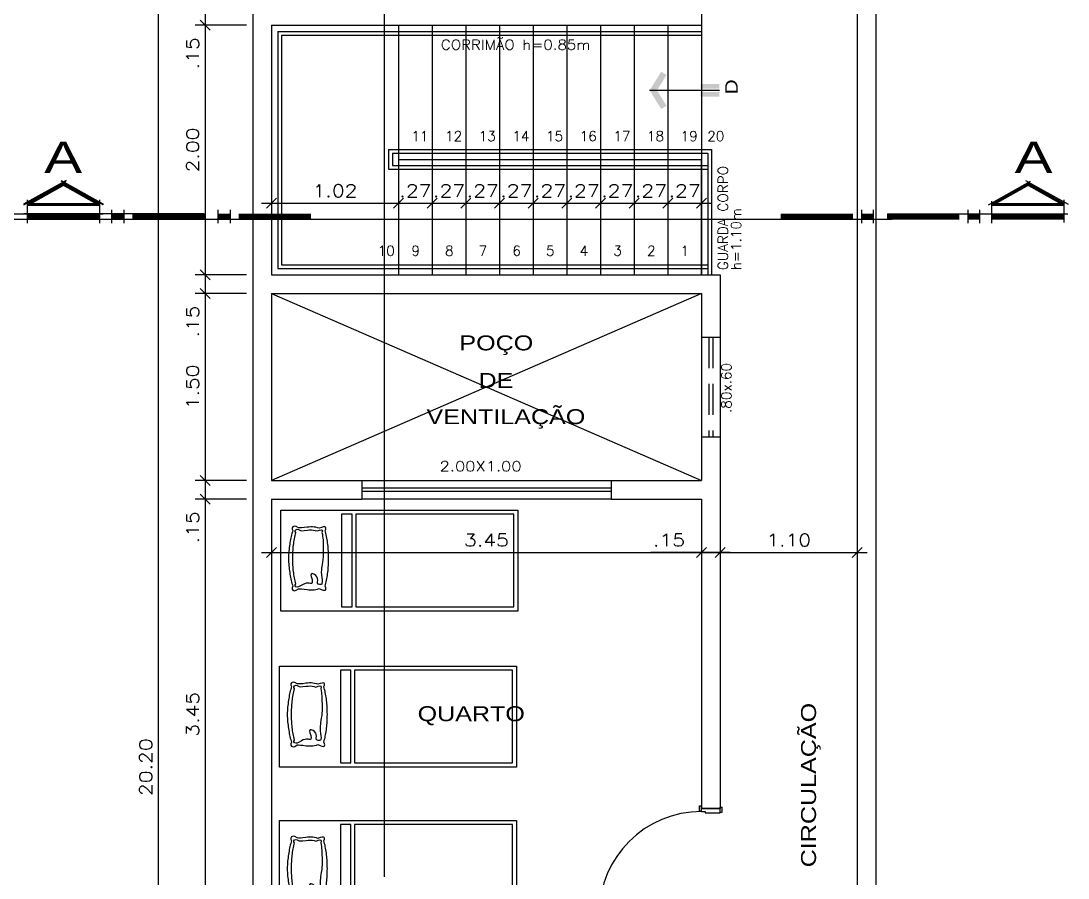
# Model space of a CAD drawing. Extents: x -6 to 123, y -41 to 65.
# Drawn here: x 2.56 to 10.96, y -3.19 to 3.68 of the extents above; entities that cross this region are included whole.
import ezdxf

# ---------------------------------------------------------------- set-up
doc = ezdxf.new("R2010")
doc.units = 0
doc.header["$MEASUREMENT"] = 0
doc.linetypes.add('ACAD_ISO10W100', pattern=[18.5, 12, -3, 0.5, -3])
doc.linetypes.add('DASHED2', pattern=[0.375, 0.25, -0.125])
doc.layers.get('0').update_dxf_attribs({"linetype": 'CONTINUOUS'})
doc.layers.get('DEFPOINTS').update_dxf_attribs({"linetype": 'CONTINUOUS'})
for name, color, linetype in [('ACESSÓRIO', 2, 'CONTINUOUS'), ('CORRIMÃO', 2, 'CONTINUOUS'), ('CORTE', 6, 'CONTINUOUS'), ('CT', 1, 'CONTINUOUS'), ('ESCADA', 8, 'CONTINUOUS'), ('ESPEC', 2, 'CONTINUOUS'), ('HAX', 20, 'CONTINUOUS'), ('JANELA', 2, 'CONTINUOUS'), ('JANELA_ALTA', 2, 'DASHED2'), ('LCORTE', 9, 'ACAD_ISO10W100'), ('LPISO', 250, 'CONTINUOUS'), ('P02', 1, 'CONTINUOUS'), ('PAREDE', 5, 'CONTINUOUS'), ('T1', 3, 'CONTINUOUS'), ('T2', 6, 'CONTINUOUS'), ('TELHA', 30, 'CONTINUOUS')]:
    doc.layers.add(name, color=color, linetype=linetype)
doc.styles.add('ARIAL', font='arial.ttf')
doc.styles.add('SIMPLEX', font='simplex.shx', dxfattribs={"width": 1.2})
doc.dimstyles.new('CT-50', dxfattribs={"dimtxt": 0.1, "dimasz": 0.08, "dimexe": 0.08, "dimexo": 0.05, "dimgap": 0.05, "dimtad": 1, "dimzin": 4, "dimdsep": 46, "dimtxsty": 'SIMPLEX', "dimblk1": 'OBLIQUE', "dimblk2": 'OBLIQUE', "dimsah": 1, "dimcen": 0.08, "dimdle": 0.08, "dimclrt": 3, "dimadec": 0, "dimazin": 0, "dimtfac": 1, "dimtmove": 0, "dimatfit": 3, "dimldrblk": 'OBLIQUE', "dimfxl": 1, "dimtolj": 1, "dimtzin": 4, "dimarcsym": 0})

# ---------------------------------------------------------------- blocks, each defined once
blk = doc.blocks.new('P80-P15D')
at = {"layer": 'P02'}
for p, q in [((0.025, 0.925), (-0.035, 0.925)), ((-0.035, 0.925), (-0.035, 0.8025)), ((0.055, 0.97), (0.025, 0.97)), ((0.025, 0.12), (0.025, 0.97)), ((0.055, 0.15), (0.055, 0.9695)), ((0.055, 0.925), (0.115, 0.925)), ((0.115, 0.925), (0.115, 0.8025)), ((-0.015, 0.905), (-0.015, 0.8025)), ((-0.015, 0.905), (0.025, 0.905)), ((0.095, 0.905), (0.055, 0.905)), ((0.095, 0.905), (0.095, 0.8025)), ((-0.015, 0.8025), (-0.035, 0.8025)), ((0.095, 0.8025), (0.115, 0.8025)), ((-0.02, 0.165), (-0.02, 0.15)), ((0.02, 0.165), (-0.02, 0.165)), ((0.055, 0.15), (-0.02, 0.15)), ((0, 0), (0, 0.15)), ((0.02, 0.165), (0.02, 0.15)), ((0.025, 0.12), (0.035, 0.12)), ((0.035, 0.12), (0.035, 0)), ((0.845, 0.12), (0.835, 0.12)), ((0.835, 0.12), (0.835, 0)), ((0.845, 0.15), (0.845, 0.12)), ((0.845, 0.15), (0.89, 0.15)), ((0.85, 0.165), (0.89, 0.165)), ((0.85, 0.165), (0.85, 0.15)), ((0.87, 0), (0.87, 0.15)), ((0.89, 0.165), (0.89, 0.15)), ((0.835, 0), (0.88, 0)), ((0.84, 0), (0.84, -0.015)), ((0.88, 0), (0.88, -0.015)), ((-0.01, 0), (-0.01, -0.015)), ((0.035, 0), (-0.01, 0)), ((0.03, -0.015), (-0.01, -0.015)), ((0.03, 0), (0.03, -0.015)), ((0.84, -0.015), (0.88, -0.015))]:
    blk.add_line(p, q, dxfattribs=at)
blk.add_arc((0.025, 0.15), 0.82, 0, 90, dxfattribs=at)
blk = doc.blocks.new('_OBLIQUE')
at = {"color": 0, "linetype": 'ByBlock'}
blk.add_line((-0.5, -0.5), (0.5, 0.5), dxfattribs=at)
blk = doc.blocks.new('*D43')
at = {"color": 0, "linetype": 'ByBlock'}
for p, q in [((4.0361, 3.8781), (4.0361, 3.6481)), ((4.3683, 3.7981), (3.9561, 3.7981)), ((4.3683, 3.6481), (3.9561, 3.6481)), ((4.0361, 3.6481), (4.0361, 3.2776))]:
    blk.add_line(p, q, dxfattribs=at)
at = {"layer": 'DEFPOINTS', "color": 0, "linetype": 'ByBlock'}
for p in [(4.4183, 3.7981), (4.0361, 3.6481), (4.4183, 3.6481)]:
    blk.add_point(p, dxfattribs=at)
at = {"color": 0, "linetype": 'ByBlock', "xscale": 0.08, "yscale": 0.08, "zscale": 0.08}
for p, rotation in [((4.0361, 3.7981), 90), ((4.0361, 3.6481), 270)]:
    blk.add_blockref('_OBLIQUE', p, dxfattribs=dict(at, rotation=rotation))
at = {"color": 3, "linetype": 'ByBlock', "insert": (3.9361, 3.4228), "char_height": 0.1, "attachment_point": 5, "rotation": 90, "style": 'SIMPLEX'}
blk.add_mtext('\\A1;.15', dxfattribs=at)
blk = doc.blocks.new('*D44')
at = {"color": 0, "linetype": 'ByBlock'}
for p, q in [((4.0361, 3.7281), (4.0361, 1.5681)), ((4.3683, 3.6481), (3.9561, 3.6481)), ((4.3683, 1.6481), (3.9561, 1.6481))]:
    blk.add_line(p, q, dxfattribs=at)
at = {"layer": 'DEFPOINTS', "color": 0, "linetype": 'ByBlock'}
for p in [(4.4183, 3.6481), (4.0361, 1.6481), (4.4183, 1.6481)]:
    blk.add_point(p, dxfattribs=at)
at = {"color": 0, "linetype": 'ByBlock', "xscale": 0.08, "yscale": 0.08, "zscale": 0.08}
for p, rotation in [((4.0361, 3.6481), 90), ((4.0361, 1.6481), 270)]:
    blk.add_blockref('_OBLIQUE', p, dxfattribs=dict(at, rotation=rotation))
at = {"color": 3, "linetype": 'ByBlock', "insert": (3.9361, 2.6481), "char_height": 0.1, "attachment_point": 5, "rotation": 90, "style": 'SIMPLEX'}
blk.add_mtext('\\A1;2.00', dxfattribs=at)
blk = doc.blocks.new('*D45')
at = {"color": 0, "linetype": 'ByBlock'}
for p, q in [((4.0361, 1.7281), (4.0361, 1.4981)), ((4.3683, 1.6481), (3.9561, 1.6481)), ((4.3683, 1.4981), (3.9561, 1.4981)), ((4.0361, 1.4981), (4.0361, 1.1276))]:
    blk.add_line(p, q, dxfattribs=at)
at = {"layer": 'DEFPOINTS', "color": 0, "linetype": 'ByBlock'}
for p in [(4.4183, 1.6481), (4.0361, 1.4981), (4.4183, 1.4981)]:
    blk.add_point(p, dxfattribs=at)
at = {"color": 0, "linetype": 'ByBlock', "xscale": 0.08, "yscale": 0.08, "zscale": 0.08}
for p, rotation in [((4.0361, 1.6481), 90), ((4.0361, 1.4981), 270)]:
    blk.add_blockref('_OBLIQUE', p, dxfattribs=dict(at, rotation=rotation))
at = {"color": 3, "linetype": 'ByBlock', "insert": (3.9361, 1.2728), "char_height": 0.1, "attachment_point": 5, "rotation": 90, "style": 'SIMPLEX'}
blk.add_mtext('\\A1;.15', dxfattribs=at)
blk = doc.blocks.new('*D46')
at = {"color": 0, "linetype": 'ByBlock'}
for p, q in [((4.0361, 1.5781), (4.0361, -0.0819)), ((4.3683, 1.4981), (3.9561, 1.4981)), ((4.3683, -0.0019), (3.9561, -0.0019))]:
    blk.add_line(p, q, dxfattribs=at)
at = {"layer": 'DEFPOINTS', "color": 0, "linetype": 'ByBlock'}
for p in [(4.4183, 1.4981), (4.0361, -0.0019), (4.4183, -0.0019)]:
    blk.add_point(p, dxfattribs=at)
at = {"color": 0, "linetype": 'ByBlock', "xscale": 0.08, "yscale": 0.08, "zscale": 0.08}
for p, rotation in [((4.0361, 1.4981), 90), ((4.0361, -0.0019), 270)]:
    blk.add_blockref('_OBLIQUE', p, dxfattribs=dict(at, rotation=rotation))
at = {"color": 3, "linetype": 'ByBlock', "insert": (3.9361, 0.7481), "char_height": 0.1, "attachment_point": 5, "rotation": 90, "style": 'SIMPLEX'}
blk.add_mtext('\\A1;1.50', dxfattribs=at)
blk = doc.blocks.new('*D47')
at = {"color": 0, "linetype": 'ByBlock'}
for p, q in [((4.0361, 0.0781), (4.0361, -0.1519)), ((4.3683, -0.0019), (3.9561, -0.0019)), ((4.3683, -0.1519), (3.9561, -0.1519)), ((4.0361, -0.1519), (4.0361, -0.5224))]:
    blk.add_line(p, q, dxfattribs=at)
at = {"layer": 'DEFPOINTS', "color": 0, "linetype": 'ByBlock'}
for p in [(4.4183, -0.0019), (4.0361, -0.1519), (4.4183, -0.1519)]:
    blk.add_point(p, dxfattribs=at)
at = {"color": 0, "linetype": 'ByBlock', "xscale": 0.08, "yscale": 0.08, "zscale": 0.08}
for p, rotation in [((4.0361, -0.0019), 90), ((4.0361, -0.1519), 270)]:
    blk.add_blockref('_OBLIQUE', p, dxfattribs=dict(at, rotation=rotation))
at = {"color": 3, "linetype": 'ByBlock', "insert": (3.9361, -0.3772), "char_height": 0.1, "attachment_point": 5, "rotation": 90, "style": 'SIMPLEX'}
blk.add_mtext('\\A1;.15', dxfattribs=at)
blk = doc.blocks.new('*D48')
at = {"color": 0, "linetype": 'ByBlock'}
for p, q in [((4.0361, -0.0719), (4.0361, -3.6819)), ((4.3683, -0.1519), (3.9561, -0.1519)), ((4.3683, -3.6019), (3.9561, -3.6019))]:
    blk.add_line(p, q, dxfattribs=at)
at = {"layer": 'DEFPOINTS', "color": 0, "linetype": 'ByBlock'}
for p in [(4.4183, -0.1519), (4.0361, -3.6019), (4.4183, -3.6019)]:
    blk.add_point(p, dxfattribs=at)
at = {"color": 0, "linetype": 'ByBlock', "xscale": 0.08, "yscale": 0.08, "zscale": 0.08}
for p, rotation in [((4.0361, -0.1519), 90), ((4.0361, -3.6019), 270)]:
    blk.add_blockref('_OBLIQUE', p, dxfattribs=dict(at, rotation=rotation))
at = {"color": 3, "linetype": 'ByBlock', "insert": (3.9361, -1.8769), "char_height": 0.1, "attachment_point": 5, "rotation": 90, "style": 'SIMPLEX'}
blk.add_mtext('\\A1;3.45', dxfattribs=at)
blk = doc.blocks.new('*D56')
at = {"color": 0, "linetype": 'ByBlock'}
for p, q in [((3.66, 7.8781), (3.66, -12.4819)), ((4.3683, 7.7981), (3.58, 7.7981)), ((4.3683, -12.4019), (3.58, -12.4019))]:
    blk.add_line(p, q, dxfattribs=at)
at = {"layer": 'DEFPOINTS', "color": 0, "linetype": 'ByBlock'}
for p in [(4.4183, 7.7981), (3.66, -12.4019), (4.4183, -12.4019)]:
    blk.add_point(p, dxfattribs=at)
at = {"color": 0, "linetype": 'ByBlock', "xscale": 0.08, "yscale": 0.08, "zscale": 0.08}
for p, rotation in [((3.66, 7.7981), 90), ((3.66, -12.4019), 270)]:
    blk.add_blockref('_OBLIQUE', p, dxfattribs=dict(at, rotation=rotation))
at = {"color": 3, "linetype": 'ByBlock', "insert": (3.56, -2.3019), "char_height": 0.1, "attachment_point": 5, "rotation": 90, "style": 'SIMPLEX'}
blk.add_mtext('\\A1;20.20', dxfattribs=at)
blk = doc.blocks.new('*D57')
at = {"color": 0, "linetype": 'ByBlock'}
for p, q in [((4.5683, -0.2019), (4.5683, -0.6602)), ((8.0183, -0.2019), (8.0183, -0.6602)), ((4.4883, -0.5802), (8.0983, -0.5802))]:
    blk.add_line(p, q, dxfattribs=at)
at = {"layer": 'DEFPOINTS', "color": 0, "linetype": 'ByBlock'}
for p in [(4.5683, -0.1519), (8.0183, -0.1519), (8.0183, -0.5802)]:
    blk.add_point(p, dxfattribs=at)
at = {"color": 0, "linetype": 'ByBlock', "xscale": 0.08, "yscale": 0.08, "zscale": 0.08, "rotation": 180}
blk.add_blockref('_OBLIQUE', (4.5683, -0.5802), dxfattribs=at)
at = {"color": 0, "linetype": 'ByBlock', "xscale": 0.08, "yscale": 0.08, "zscale": 0.08}
blk.add_blockref('_OBLIQUE', (8.0183, -0.5802), dxfattribs=at)
at = {"color": 3, "linetype": 'ByBlock', "insert": (6.2933, -0.4802), "char_height": 0.1, "attachment_point": 5, "style": 'SIMPLEX'}
blk.add_mtext('\\A1;3.45', dxfattribs=at)
blk = doc.blocks.new('*D58')
at = {"color": 0, "linetype": 'ByBlock'}
for p, q in [((8.0183, -0.2019), (8.0183, -0.6602)), ((8.1683, -0.2019), (8.1683, -0.6602)), ((8.0183, -0.5802), (7.6125, -0.5802)), ((8.2483, -0.5802), (8.0183, -0.5802))]:
    blk.add_line(p, q, dxfattribs=at)
at = {"layer": 'DEFPOINTS', "color": 0, "linetype": 'ByBlock'}
for p in [(8.0183, -0.1519), (8.1683, -0.1519), (8.1683, -0.5802)]:
    blk.add_point(p, dxfattribs=at)
at = {"color": 0, "linetype": 'ByBlock', "xscale": 0.08, "yscale": 0.08, "zscale": 0.08, "rotation": 180}
blk.add_blockref('_OBLIQUE', (8.0183, -0.5802), dxfattribs=at)
at = {"color": 0, "linetype": 'ByBlock', "xscale": 0.08, "yscale": 0.08, "zscale": 0.08}
blk.add_blockref('_OBLIQUE', (8.1683, -0.5802), dxfattribs=at)
at = {"color": 3, "linetype": 'ByBlock', "insert": (7.7577, -0.4802), "char_height": 0.1, "attachment_point": 5, "style": 'SIMPLEX'}
blk.add_mtext('\\A1;.15', dxfattribs=at)
blk = doc.blocks.new('*D59')
at = {"color": 0, "linetype": 'ByBlock'}
for p, q in [((8.1683, -0.2019), (8.1683, -0.6602)), ((9.2683, -0.2019), (9.2683, -0.6602)), ((8.0883, -0.5802), (9.3483, -0.5802))]:
    blk.add_line(p, q, dxfattribs=at)
at = {"layer": 'DEFPOINTS', "color": 0, "linetype": 'ByBlock'}
for p in [(8.1683, -0.1519), (9.2683, -0.1519), (9.2683, -0.5802)]:
    blk.add_point(p, dxfattribs=at)
at = {"color": 0, "linetype": 'ByBlock', "xscale": 0.08, "yscale": 0.08, "zscale": 0.08, "rotation": 180}
blk.add_blockref('_OBLIQUE', (8.1683, -0.5802), dxfattribs=at)
at = {"color": 0, "linetype": 'ByBlock', "xscale": 0.08, "yscale": 0.08, "zscale": 0.08}
blk.add_blockref('_OBLIQUE', (9.2683, -0.5802), dxfattribs=at)
at = {"color": 3, "linetype": 'ByBlock', "insert": (8.7183, -0.4802), "char_height": 0.1, "attachment_point": 5, "style": 'SIMPLEX'}
blk.add_mtext('\\A1;1.10', dxfattribs=at)
blk = doc.blocks.new('INDDIRF')
at = {"color": 4, "linetype": 'ByBlock'}
for points in [[(0, 0), (1.86, 3), (1.18, 0), (2.71, 2.47)], [(0, 0), (1.86, -3), (1.18, 0), (2.71, -2.47)]]:
    blk.add_solid(points, dxfattribs=at)
blk = doc.blocks.new('INDDIRI')
at = {"color": 4, "linetype": 'ByBlock'}
for points in [[(0, 1), (0, 0.25), (3, 1), (3, 0.25)], [(0, -0.25), (0, -1), (3, -0.25), (3, -1)]]:
    blk.add_solid(points, dxfattribs=at)
blk = doc.blocks.new('SETA')
at = {"layer": 'ESPEC'}
blk.add_lwpolyline([(20.63, 0.97), (-7.37, 0.97), (-35.37, 0.97)], dxfattribs=at)
at = {"layer": 'ESPEC', "xscale": 5, "yscale": 5, "zscale": 5}
blk.add_blockref('INDDIRF', (-35.37, 0.97), dxfattribs=at)
at = {"layer": 'ESPEC', "xscale": 5, "yscale": 5, "zscale": 5, "rotation": 180}
blk.add_blockref('INDDIRI', (20.63, 0.97), dxfattribs=at)
blk = doc.blocks.new('*D99')
at = {"color": 0, "linetype": 'ByBlock'}
for p, q in [((4.5683, 3.5981), (4.5683, 3.1193)), ((5.5883, 3.5981), (5.5883, 3.1193)), ((4.4883, 3.1993), (5.6683, 3.1993))]:
    blk.add_line(p, q, dxfattribs=at)
at = {"layer": 'DEFPOINTS', "color": 0, "linetype": 'ByBlock'}
for p in [(4.5683, 3.6481), (5.5883, 3.6481), (5.5883, 3.1993)]:
    blk.add_point(p, dxfattribs=at)
at = {"color": 0, "linetype": 'ByBlock', "xscale": 0.08, "yscale": 0.08, "zscale": 0.08, "rotation": 180}
blk.add_blockref('_OBLIQUE', (4.5683, 3.1993), dxfattribs=at)
at = {"color": 0, "linetype": 'ByBlock', "xscale": 0.08, "yscale": 0.08, "zscale": 0.08}
blk.add_blockref('_OBLIQUE', (5.5883, 3.1993), dxfattribs=at)
at = {"color": 3, "linetype": 'ByBlock', "insert": (5.0783, 3.2993), "char_height": 0.1, "attachment_point": 5, "style": 'SIMPLEX'}
blk.add_mtext('\\A1;1.02', dxfattribs=at)
blk = doc.blocks.new('*D100')
at = {"color": 0, "linetype": 'ByBlock'}
for p, q in [((5.5883, 3.5981), (5.5883, 3.1193)), ((5.8583, 3.5981), (5.8583, 3.1193)), ((5.5083, 3.1993), (5.9383, 3.1993))]:
    blk.add_line(p, q, dxfattribs=at)
at = {"layer": 'DEFPOINTS', "color": 0, "linetype": 'ByBlock'}
for p in [(5.5883, 3.6481), (5.8583, 3.6481), (5.8583, 3.1993)]:
    blk.add_point(p, dxfattribs=at)
at = {"color": 0, "linetype": 'ByBlock', "xscale": 0.08, "yscale": 0.08, "zscale": 0.08, "rotation": 180}
blk.add_blockref('_OBLIQUE', (5.5883, 3.1993), dxfattribs=at)
at = {"color": 0, "linetype": 'ByBlock', "xscale": 0.08, "yscale": 0.08, "zscale": 0.08}
blk.add_blockref('_OBLIQUE', (5.8583, 3.1993), dxfattribs=at)
at = {"color": 3, "linetype": 'ByBlock', "insert": (5.7233, 3.2993), "char_height": 0.1, "attachment_point": 5, "style": 'SIMPLEX'}
blk.add_mtext('\\A1;.27', dxfattribs=at)
blk = doc.blocks.new('*D101')
at = {"color": 0, "linetype": 'ByBlock'}
for p, q in [((5.5883, 3.5981), (5.5883, 3.1193)), ((5.8583, 3.5981), (5.8583, 3.1193)), ((5.5083, 3.1993), (5.9383, 3.1993))]:
    blk.add_line(p, q, dxfattribs=at)
at = {"layer": 'DEFPOINTS', "color": 0, "linetype": 'ByBlock'}
for p in [(5.5883, 3.6481), (5.8583, 3.6481), (5.8583, 3.1993)]:
    blk.add_point(p, dxfattribs=at)
at = {"color": 0, "linetype": 'ByBlock', "xscale": 0.08, "yscale": 0.08, "zscale": 0.08, "rotation": 180}
blk.add_blockref('_OBLIQUE', (5.5883, 3.1993), dxfattribs=at)
at = {"color": 0, "linetype": 'ByBlock', "xscale": 0.08, "yscale": 0.08, "zscale": 0.08}
blk.add_blockref('_OBLIQUE', (5.8583, 3.1993), dxfattribs=at)
at = {"color": 3, "linetype": 'ByBlock', "insert": (5.7233, 3.2993), "char_height": 0.1, "attachment_point": 5, "style": 'SIMPLEX'}
blk.add_mtext('\\A1;.27', dxfattribs=at)
blk = doc.blocks.new('*D102')
at = {"color": 0, "linetype": 'ByBlock'}
for p, q in [((5.5883, 3.5981), (5.5883, 3.1193)), ((5.8583, 3.5981), (5.8583, 3.1193)), ((5.5083, 3.1993), (5.9383, 3.1993))]:
    blk.add_line(p, q, dxfattribs=at)
at = {"layer": 'DEFPOINTS', "color": 0, "linetype": 'ByBlock'}
for p in [(5.5883, 3.6481), (5.8583, 3.6481), (5.8583, 3.1993)]:
    blk.add_point(p, dxfattribs=at)
at = {"color": 0, "linetype": 'ByBlock', "xscale": 0.08, "yscale": 0.08, "zscale": 0.08, "rotation": 180}
blk.add_blockref('_OBLIQUE', (5.5883, 3.1993), dxfattribs=at)
at = {"color": 0, "linetype": 'ByBlock', "xscale": 0.08, "yscale": 0.08, "zscale": 0.08}
blk.add_blockref('_OBLIQUE', (5.8583, 3.1993), dxfattribs=at)
at = {"color": 3, "linetype": 'ByBlock', "insert": (5.7233, 3.2993), "char_height": 0.1, "attachment_point": 5, "style": 'SIMPLEX'}
blk.add_mtext('\\A1;.27', dxfattribs=at)
blk = doc.blocks.new('*D103')
at = {"color": 0, "linetype": 'ByBlock'}
for p, q in [((5.5883, 3.5981), (5.5883, 3.1193)), ((5.8583, 3.5981), (5.8583, 3.1193)), ((5.5083, 3.1993), (5.9383, 3.1993))]:
    blk.add_line(p, q, dxfattribs=at)
at = {"layer": 'DEFPOINTS', "color": 0, "linetype": 'ByBlock'}
for p in [(5.5883, 3.6481), (5.8583, 3.6481), (5.8583, 3.1993)]:
    blk.add_point(p, dxfattribs=at)
at = {"color": 0, "linetype": 'ByBlock', "xscale": 0.08, "yscale": 0.08, "zscale": 0.08, "rotation": 180}
blk.add_blockref('_OBLIQUE', (5.5883, 3.1993), dxfattribs=at)
at = {"color": 0, "linetype": 'ByBlock', "xscale": 0.08, "yscale": 0.08, "zscale": 0.08}
blk.add_blockref('_OBLIQUE', (5.8583, 3.1993), dxfattribs=at)
at = {"color": 3, "linetype": 'ByBlock', "insert": (5.7233, 3.2993), "char_height": 0.1, "attachment_point": 5, "style": 'SIMPLEX'}
blk.add_mtext('\\A1;.27', dxfattribs=at)
blk = doc.blocks.new('*D104')
at = {"color": 0, "linetype": 'ByBlock'}
for p, q in [((5.5883, 3.5981), (5.5883, 3.1193)), ((5.8583, 3.5981), (5.8583, 3.1193)), ((5.5083, 3.1993), (5.9383, 3.1993))]:
    blk.add_line(p, q, dxfattribs=at)
at = {"layer": 'DEFPOINTS', "color": 0, "linetype": 'ByBlock'}
for p in [(5.5883, 3.6481), (5.8583, 3.6481), (5.8583, 3.1993)]:
    blk.add_point(p, dxfattribs=at)
at = {"color": 0, "linetype": 'ByBlock', "xscale": 0.08, "yscale": 0.08, "zscale": 0.08, "rotation": 180}
blk.add_blockref('_OBLIQUE', (5.5883, 3.1993), dxfattribs=at)
at = {"color": 0, "linetype": 'ByBlock', "xscale": 0.08, "yscale": 0.08, "zscale": 0.08}
blk.add_blockref('_OBLIQUE', (5.8583, 3.1993), dxfattribs=at)
at = {"color": 3, "linetype": 'ByBlock', "insert": (5.7233, 3.2993), "char_height": 0.1, "attachment_point": 5, "style": 'SIMPLEX'}
blk.add_mtext('\\A1;.27', dxfattribs=at)
blk = doc.blocks.new('*D105')
at = {"color": 0, "linetype": 'ByBlock'}
for p, q in [((5.5883, 3.5981), (5.5883, 3.1193)), ((5.8583, 3.5981), (5.8583, 3.1193)), ((5.5083, 3.1993), (5.9383, 3.1993))]:
    blk.add_line(p, q, dxfattribs=at)
at = {"layer": 'DEFPOINTS', "color": 0, "linetype": 'ByBlock'}
for p in [(5.5883, 3.6481), (5.8583, 3.6481), (5.8583, 3.1993)]:
    blk.add_point(p, dxfattribs=at)
at = {"color": 0, "linetype": 'ByBlock', "xscale": 0.08, "yscale": 0.08, "zscale": 0.08, "rotation": 180}
blk.add_blockref('_OBLIQUE', (5.5883, 3.1993), dxfattribs=at)
at = {"color": 0, "linetype": 'ByBlock', "xscale": 0.08, "yscale": 0.08, "zscale": 0.08}
blk.add_blockref('_OBLIQUE', (5.8583, 3.1993), dxfattribs=at)
at = {"color": 3, "linetype": 'ByBlock', "insert": (5.7233, 3.2993), "char_height": 0.1, "attachment_point": 5, "style": 'SIMPLEX'}
blk.add_mtext('\\A1;.27', dxfattribs=at)
blk = doc.blocks.new('*D106')
at = {"color": 0, "linetype": 'ByBlock'}
for p, q in [((5.5883, 3.5981), (5.5883, 3.1193)), ((5.8583, 3.5981), (5.8583, 3.1193)), ((5.5083, 3.1993), (5.9383, 3.1993))]:
    blk.add_line(p, q, dxfattribs=at)
at = {"layer": 'DEFPOINTS', "color": 0, "linetype": 'ByBlock'}
for p in [(5.5883, 3.6481), (5.8583, 3.6481), (5.8583, 3.1993)]:
    blk.add_point(p, dxfattribs=at)
at = {"color": 0, "linetype": 'ByBlock', "xscale": 0.08, "yscale": 0.08, "zscale": 0.08, "rotation": 180}
blk.add_blockref('_OBLIQUE', (5.5883, 3.1993), dxfattribs=at)
at = {"color": 0, "linetype": 'ByBlock', "xscale": 0.08, "yscale": 0.08, "zscale": 0.08}
blk.add_blockref('_OBLIQUE', (5.8583, 3.1993), dxfattribs=at)
at = {"color": 3, "linetype": 'ByBlock', "insert": (5.7233, 3.2993), "char_height": 0.1, "attachment_point": 5, "style": 'SIMPLEX'}
blk.add_mtext('\\A1;.27', dxfattribs=at)
blk = doc.blocks.new('*D107')
at = {"color": 0, "linetype": 'ByBlock'}
for p, q in [((5.5883, 3.5981), (5.5883, 3.1193)), ((5.8583, 3.5981), (5.8583, 3.1193)), ((5.5083, 3.1993), (5.9383, 3.1993))]:
    blk.add_line(p, q, dxfattribs=at)
at = {"layer": 'DEFPOINTS', "color": 0, "linetype": 'ByBlock'}
for p in [(5.5883, 3.6481), (5.8583, 3.6481), (5.8583, 3.1993)]:
    blk.add_point(p, dxfattribs=at)
at = {"color": 0, "linetype": 'ByBlock', "xscale": 0.08, "yscale": 0.08, "zscale": 0.08, "rotation": 180}
blk.add_blockref('_OBLIQUE', (5.5883, 3.1993), dxfattribs=at)
at = {"color": 0, "linetype": 'ByBlock', "xscale": 0.08, "yscale": 0.08, "zscale": 0.08}
blk.add_blockref('_OBLIQUE', (5.8583, 3.1993), dxfattribs=at)
at = {"color": 3, "linetype": 'ByBlock', "insert": (5.7233, 3.2993), "char_height": 0.1, "attachment_point": 5, "style": 'SIMPLEX'}
blk.add_mtext('\\A1;.27', dxfattribs=at)
blk = doc.blocks.new('*D108')
at = {"color": 0, "linetype": 'ByBlock'}
for p, q in [((5.5883, 3.5981), (5.5883, 3.1193)), ((5.8583, 3.5981), (5.8583, 3.1193)), ((5.5083, 3.1993), (5.9383, 3.1993))]:
    blk.add_line(p, q, dxfattribs=at)
at = {"layer": 'DEFPOINTS', "color": 0, "linetype": 'ByBlock'}
for p in [(5.5883, 3.6481), (5.8583, 3.6481), (5.8583, 3.1993)]:
    blk.add_point(p, dxfattribs=at)
at = {"color": 0, "linetype": 'ByBlock', "xscale": 0.08, "yscale": 0.08, "zscale": 0.08, "rotation": 180}
blk.add_blockref('_OBLIQUE', (5.5883, 3.1993), dxfattribs=at)
at = {"color": 0, "linetype": 'ByBlock', "xscale": 0.08, "yscale": 0.08, "zscale": 0.08}
blk.add_blockref('_OBLIQUE', (5.8583, 3.1993), dxfattribs=at)
at = {"color": 3, "linetype": 'ByBlock', "insert": (5.7233, 3.2993), "char_height": 0.1, "attachment_point": 5, "style": 'SIMPLEX'}
blk.add_mtext('\\A1;.27', dxfattribs=at)
blk = doc.blocks.new('A$C2AB2061F')
at = {"layer": 'ACESSÓRIO'}
for p, q in [((0, 1.9), (0, 0)), ((0.8089, 1.9), (0, 1.9)), ((0.8089, 0), (0.8089, 1.9)), ((0.1281, 1.7925), (0.1334, 1.8038)), ((0.1309, 1.7775), (0.1281, 1.7925)), ((0.1415, 1.7588), (0.1309, 1.7775)), ((0.1334, 1.8038), (0.1427, 1.8098)), ((0.1427, 1.8098), (0.1528, 1.8101)), ((0.1528, 1.8101), (0.1633, 1.8044)), ((0.1571, 1.78), (0.1533, 1.7705)), ((0.1533, 1.7705), (0.1555, 1.758)), ((0.1642, 1.7852), (0.1571, 1.78)), ((0.1633, 1.8044), (0.1747, 1.8077)), ((0.1717, 1.7855), (0.1642, 1.7852)), ((0.1796, 1.7807), (0.1717, 1.7855)), ((0.1747, 1.8077), (0.1863, 1.8109)), ((0.192, 1.7836), (0.1796, 1.7807)), ((0.1863, 1.8109), (0.1981, 1.814)), ((0.2045, 1.7864), (0.192, 1.7836)), ((0.1981, 1.814), (0.2101, 1.8168)), ((0.2171, 1.7889), (0.2045, 1.7864)), ((0.2101, 1.8168), (0.2224, 1.8195)), ((0.2297, 1.7912), (0.2171, 1.7889)), ((0.2224, 1.8195), (0.2348, 1.8221)), ((0.2424, 1.7934), (0.2297, 1.7912)), ((0.2348, 1.8221), (0.2475, 1.8245)), ((0.2552, 1.7953), (0.2424, 1.7934)), ((0.2475, 1.8245), (0.2604, 1.8267)), ((0.2681, 1.7971), (0.2552, 1.7953)), ((0.2604, 1.8267), (0.2736, 1.8288)), ((0.281, 1.7986), (0.2681, 1.7971)), ((0.2736, 1.8288), (0.287, 1.8307)), ((0.2939, 1.8), (0.281, 1.7986)), ((0.287, 1.8307), (0.3006, 1.8324)), ((0.307, 1.8012), (0.2939, 1.8)), ((0.3006, 1.8324), (0.3144, 1.834)), ((0.3201, 1.8022), (0.307, 1.8012)), ((0.3144, 1.834), (0.3285, 1.8354)), ((0.3333, 1.803), (0.3201, 1.8022)), ((0.3285, 1.8354), (0.3428, 1.8367)), ((0.3466, 1.8036), (0.3333, 1.803)), ((0.3428, 1.8367), (0.3573, 1.8377)), ((0.36, 1.8041), (0.3466, 1.8036)), ((0.3573, 1.8377), (0.372, 1.8387)), ((0.3735, 1.8043), (0.36, 1.8041)), ((0.372, 1.8387), (0.387, 1.8394)), ((0.387, 1.8044), (0.3735, 1.8043)), ((0.387, 1.8394), (0.4021, 1.8387)), ((0.4005, 1.8043), (0.387, 1.8044)), ((0.4138, 1.8041), (0.4005, 1.8043)), ((0.4021, 1.8387), (0.417, 1.8377)), ((0.427, 1.8036), (0.4138, 1.8041)), ((0.417, 1.8377), (0.4316, 1.8367)), ((0.4402, 1.803), (0.427, 1.8036)), ((0.4316, 1.8367), (0.4459, 1.8354)), ((0.4533, 1.8022), (0.4402, 1.803)), ((0.4459, 1.8354), (0.46, 1.834)), ((0.4663, 1.8012), (0.4533, 1.8022)), ((0.46, 1.834), (0.4739, 1.8324)), ((0.4792, 1.8), (0.4663, 1.8012)), ((0.4739, 1.8324), (0.4875, 1.8307)), ((0.4921, 1.7986), (0.4792, 1.8)), ((0.4875, 1.8307), (0.5009, 1.8288)), ((0.5048, 1.7971), (0.4921, 1.7986)), ((0.5009, 1.8288), (0.514, 1.8267)), ((0.5175, 1.7953), (0.5048, 1.7971)), ((0.514, 1.8267), (0.5269, 1.8245)), ((0.5301, 1.7934), (0.5175, 1.7953)), ((0.5269, 1.8245), (0.5395, 1.8221)), ((0.5426, 1.7912), (0.5301, 1.7934)), ((0.5395, 1.8221), (0.5519, 1.8195)), ((0.5551, 1.7889), (0.5426, 1.7912)), ((0.5519, 1.8195), (0.564, 1.8168)), ((0.5674, 1.7864), (0.5551, 1.7889)), ((0.564, 1.8168), (0.5759, 1.814)), ((0.5797, 1.7836), (0.5674, 1.7864)), ((0.5759, 1.814), (0.5875, 1.8109)), ((0.592, 1.7807), (0.5797, 1.7836)), ((0.5875, 1.8109), (0.5989, 1.8077)), ((0.6, 1.7855), (0.592, 1.7807)), ((0.5989, 1.8077), (0.6101, 1.8044)), ((0.6076, 1.7852), (0.6, 1.7855)), ((0.6144, 1.78), (0.6076, 1.7852)), ((0.6101, 1.8044), (0.6225, 1.8101)), ((0.6184, 1.7705), (0.6144, 1.78)), ((0.6163, 1.758), (0.6184, 1.7705)), ((0.6225, 1.8101), (0.6333, 1.8098)), ((0.643, 1.7775), (0.6319, 1.7588)), ((0.6333, 1.8098), (0.6419, 1.8038)), ((0.6419, 1.8038), (0.6463, 1.7925)), ((0.6463, 1.7925), (0.643, 1.7775)), ((0.1352, 1.6752), (0.1371, 1.6901)), ((0.1371, 1.6901), (0.1402, 1.714)), ((0.1402, 1.714), (0.1421, 1.7333)), ((0.1426, 1.7482), (0.1415, 1.7588)), ((0.1421, 1.7333), (0.1426, 1.7482)), ((0.1555, 1.758), (0.1633, 1.7426)), ((0.1608, 1.6876), (0.159, 1.6709)), ((0.164, 1.7124), (0.1608, 1.6876)), ((0.1633, 1.7426), (0.1648, 1.7307)), ((0.1648, 1.7307), (0.164, 1.7124)), ((0.5843, 1.6832), (0.5866, 1.6958)), ((0.5844, 1.6721), (0.5843, 1.6832)), ((0.5866, 1.6958), (0.5913, 1.7099)), ((0.5913, 1.7099), (0.5985, 1.7255)), ((0.5985, 1.7255), (0.6082, 1.7426)), ((0.6082, 1.7426), (0.6163, 1.758)), ((0.6319, 1.7588), (0.6316, 1.7482)), ((0.6316, 1.7482), (0.6324, 1.7333)), ((0.6324, 1.7333), (0.6344, 1.714)), ((0.6344, 1.714), (0.6376, 1.6901)), ((0.6376, 1.6901), (0.6392, 1.6752)), ((0.1343, 1.6607), (0.1352, 1.6752)), ((0.1344, 1.6464), (0.1343, 1.6607)), ((0.1355, 1.6324), (0.1344, 1.6464)), ((0.1377, 1.6187), (0.1355, 1.6324)), ((0.1409, 1.6052), (0.1377, 1.6187)), ((0.1452, 1.592), (0.1409, 1.6052)), ((0.159, 1.6709), (0.1586, 1.6547)), ((0.1586, 1.6547), (0.1599, 1.639)), ((0.1671, 1.6088), (0.1595, 1.5896)), ((0.1599, 1.639), (0.1627, 1.6237)), ((0.1627, 1.6237), (0.1671, 1.6088)), ((0.5091, 1.6463), (0.5097, 1.6555)), ((0.5157, 1.6313), (0.5091, 1.6463)), ((0.5097, 1.6555), (0.5178, 1.6589)), ((0.525, 1.619), (0.5157, 1.6313)), ((0.5178, 1.6589), (0.5332, 1.6563)), ((0.5358, 1.6103), (0.525, 1.619)), ((0.5332, 1.6563), (0.5564, 1.65)), ((0.5479, 1.6055), (0.5358, 1.6103)), ((0.5617, 1.6044), (0.5479, 1.6055)), ((0.5564, 1.65), (0.5734, 1.6476)), ((0.577, 1.607), (0.5617, 1.6044)), ((0.5734, 1.6476), (0.5841, 1.6489)), ((0.5865, 1.6058), (0.577, 1.607)), ((0.5841, 1.6489), (0.5887, 1.6539)), ((0.587, 1.6626), (0.5844, 1.6721)), ((0.5928, 1.5998), (0.5865, 1.6058)), ((0.5887, 1.6539), (0.587, 1.6626)), ((0.5957, 1.5895), (0.5928, 1.5998)), ((0.6325, 1.6052), (0.6282, 1.592)), ((0.6358, 1.6187), (0.6325, 1.6052)), ((0.6382, 1.6324), (0.6358, 1.6187)), ((0.6395, 1.6464), (0.6382, 1.6324)), ((0.6392, 1.6752), (0.6399, 1.6607)), ((0.6399, 1.6607), (0.6395, 1.6464)), ((0.1342, 1.5484), (0.1348, 1.5591)), ((0.1367, 1.5417), (0.1342, 1.5484)), ((0.1348, 1.5591), (0.1385, 1.5736)), ((0.1424, 1.5388), (0.1367, 1.5417)), ((0.1385, 1.5736), (0.1452, 1.592)), ((0.1513, 1.5397), (0.1424, 1.5388)), ((0.1452, 1.592), (0.1452, 1.592)), ((0.1633, 1.5445), (0.1513, 1.5397)), ((0.1595, 1.5896), (0.1568, 1.5762)), ((0.1568, 1.5762), (0.1593, 1.5685)), ((0.1593, 1.5685), (0.1668, 1.5665)), ((0.1751, 1.5414), (0.1633, 1.5445)), ((0.1668, 1.5665), (0.1796, 1.5701)), ((0.1871, 1.5385), (0.1751, 1.5414)), ((0.1796, 1.5701), (0.1948, 1.5672)), ((0.1992, 1.5357), (0.1871, 1.5385)), ((0.1948, 1.5672), (0.2098, 1.5649)), ((0.2115, 1.5332), (0.1992, 1.5357)), ((0.2098, 1.5649), (0.2246, 1.563)), ((0.2239, 1.5308), (0.2115, 1.5332)), ((0.2365, 1.5286), (0.2239, 1.5308)), ((0.2246, 1.563), (0.2392, 1.5616)), ((0.2493, 1.5266), (0.2365, 1.5286)), ((0.2392, 1.5616), (0.2535, 1.5606)), ((0.2623, 1.5248), (0.2493, 1.5266)), ((0.2535, 1.5606), (0.2677, 1.5601)), ((0.2755, 1.5232), (0.2623, 1.5248)), ((0.2677, 1.5601), (0.2819, 1.5599)), ((0.2888, 1.5217), (0.2755, 1.5232)), ((0.2819, 1.5599), (0.2964, 1.5597)), ((0.3023, 1.5205), (0.2888, 1.5217)), ((0.2964, 1.5597), (0.3113, 1.5596)), ((0.316, 1.5194), (0.3023, 1.5205)), ((0.3113, 1.5596), (0.3264, 1.5595)), ((0.3298, 1.5186), (0.316, 1.5194)), ((0.3264, 1.5595), (0.3419, 1.5595)), ((0.3438, 1.5179), (0.3298, 1.5186)), ((0.3419, 1.5595), (0.3577, 1.5595)), ((0.3581, 1.5174), (0.3438, 1.5179)), ((0.3577, 1.5595), (0.3756, 1.5601)), ((0.3725, 1.5171), (0.3581, 1.5174)), ((0.387, 1.517), (0.3725, 1.5171)), ((0.3756, 1.5601), (0.3956, 1.5622)), ((0.4015, 1.5171), (0.387, 1.517)), ((0.3956, 1.5622), (0.4176, 1.5657)), ((0.4158, 1.5174), (0.4015, 1.5171)), ((0.4299, 1.5179), (0.4158, 1.5174)), ((0.4176, 1.5657), (0.4346, 1.5687)), ((0.4439, 1.5186), (0.4299, 1.5179)), ((0.4346, 1.5687), (0.4508, 1.571)), ((0.4577, 1.5194), (0.4439, 1.5186)), ((0.4508, 1.571), (0.466, 1.5727)), ((0.4713, 1.5205), (0.4577, 1.5194)), ((0.466, 1.5727), (0.4801, 1.5739)), ((0.4848, 1.5217), (0.4713, 1.5205)), ((0.4801, 1.5739), (0.4987, 1.5753)), ((0.4981, 1.5232), (0.4848, 1.5217)), ((0.5112, 1.5248), (0.4981, 1.5232)), ((0.4987, 1.5753), (0.5182, 1.5745)), ((0.5241, 1.5266), (0.5112, 1.5248)), ((0.5182, 1.5745), (0.5389, 1.5714)), ((0.5369, 1.5286), (0.5241, 1.5266)), ((0.5495, 1.5308), (0.5369, 1.5286)), ((0.5389, 1.5714), (0.558, 1.5683)), ((0.562, 1.5332), (0.5495, 1.5308)), ((0.558, 1.5683), (0.5744, 1.5678)), ((0.5743, 1.5357), (0.562, 1.5332)), ((0.5864, 1.5385), (0.5743, 1.5357)), ((0.5744, 1.5678), (0.5882, 1.5701)), ((0.5983, 1.5414), (0.5864, 1.5385)), ((0.5882, 1.5701), (0.5931, 1.5722)), ((0.5931, 1.5722), (0.5954, 1.5786)), ((0.5954, 1.5786), (0.5957, 1.5895)), ((0.6101, 1.5445), (0.5983, 1.5414)), ((0.6224, 1.5397), (0.6101, 1.5445)), ((0.6319, 1.5379), (0.6224, 1.5397)), ((0.6282, 1.592), (0.6359, 1.5753)), ((0.6384, 1.5393), (0.6319, 1.5379)), ((0.6359, 1.5753), (0.6408, 1.5616)), ((0.6421, 1.5436), (0.6384, 1.5393)), ((0.6408, 1.5616), (0.6429, 1.5511)), ((0.6429, 1.5511), (0.6421, 1.5436)), ((0.0331, 1.3283), (0.0331, 1.4127)), ((0.0331, 1.4127), (0.7758, 1.4127)), ((0.7758, 1.4127), (0.7758, 1.3283)), ((0.7758, 1.3283), (0.0331, 1.3283)), ((0.0331, 0.0306), (0.0331, 1.2996)), ((0.0331, 1.2996), (0.7758, 1.2996)), ((0.7758, 1.2996), (0.7758, 0.0306)), ((0, 0), (0.8089, 0)), ((0.7758, 0.0306), (0.0331, 0.0306))]:
    blk.add_line(p, q, dxfattribs=at)

msp = doc.modelspace()

# ---------------------------------------------------------------- linework, layer by layer
at = {"layer": 'CORRIMÃO'}
for p, q in [((4.6183, 3.5981), (8.0183, 3.5981)), ((4.6183, 3.5981), (4.6183, 1.6981)), ((4.6483, 3.5681), (8.0183, 3.5681)), ((4.6483, 3.5681), (4.6483, 1.7281)), ((5.5083, 2.6531), (8.0983, 2.6531)), ((5.5083, 2.6531), (5.5083, 2.4931)), ((5.5383, 2.6231), (5.5383, 2.5231)), ((5.5383, 2.6231), (8.0683, 2.6231)), ((8.0683, 2.6231), (8.0683, 1.6481)), ((8.0983, 2.6531), (8.0983, 1.6481)), ((5.5383, 2.5231), (8.0683, 2.5231)), ((5.5083, 2.4931), (8.0683, 2.4931)), ((4.6183, 1.6981), (8.0683, 1.6981)), ((4.6483, 1.7281), (8.0683, 1.7281)), ((8.0978, 1.7281), (8.0978, 1.6981))]:
    msp.add_line(p, q, dxfattribs=at)
at = {"layer": 'CORTE', "color": 2}
for p, q in [((2.92, 2.4046), (2.5796, 2.2135)), ((2.5811, 2.2078), (2.92, 2.3981)), ((2.8799, 2.4046), (3.2203, 2.2135)), ((3.2188, 2.2078), (2.8799, 2.3981)), ((10.3203, 2.2078), (10.6592, 2.3981)), ((10.6191, 2.4046), (10.9595, 2.2135)), ((2.6097, 2.0609), (2.6097, 2.238)), ((3.1903, 2.0609), (3.1903, 2.238)), ((10.3488, 2.0609), (10.3488, 2.238)), ((1.7709, 2.1374), (3.2188, 2.1374)), ((4.029, 2.1374), (2.5811, 2.1374)), ((3.287, 2.0609), (3.287, 2.1693)), ((3.3838, 2.1693), (3.3838, 2.0609)), ((4.1395, 2.0609), (4.1395, 2.1693)), ((4.2362, 2.1693), (4.2362, 2.0609)), ((9.3029, 2.1693), (9.3029, 2.0609)), ((9.3996, 2.0609), (9.3996, 2.1693)), ((9.5101, 2.1374), (10.958, 2.1374)), ((10.1553, 2.1693), (10.1553, 2.0609)), ((10.2521, 2.0609), (10.2521, 2.1693))]:
    msp.add_line(p, q, dxfattribs=at)
for points, const_width in [([(2.6097, 2.21), (2.9, 2.373), (3.1903, 2.21)], 0.0242), ([(3.1903, 2.21), (2.9, 2.373), (2.6097, 2.21)], 0.0242), ([(10.3488, 2.21), (10.6391, 2.373), (10.9294, 2.21)], 0.0242), ([(3.1903, 2.21), (2.6097, 2.21)], 0.0242), ([(2.6097, 2.21), (3.1903, 2.21)], 0.0242), ([(10.9294, 2.21), (10.3488, 2.21)], 0.0242), ([(2.6097, 2.1132), (3.1903, 2.1132)], 0.0484), ([(3.1903, 2.1132), (2.6097, 2.1132)], 0.0484), ([(3.3838, 2.1132), (3.287, 2.1132)], 0.0484), ([(3.4525, 2.1132), (4.0332, 2.1132)], 0.0484), ([(4.2362, 2.1132), (4.1395, 2.1132)], 0.0484), ([(4.305, 2.1132), (4.8856, 2.1132)], 0.0484), ([(9.2341, 2.1132), (8.6535, 2.1132)], 0.0484), ([(9.3029, 2.1132), (9.3996, 2.1132)], 0.0484), ([(10.0866, 2.1132), (9.5059, 2.1132)], 0.0484), ([(10.1553, 2.1132), (10.2521, 2.1132)], 0.0484), ([(10.3488, 2.1132), (10.9294, 2.1132)], 0.0484)]:
    msp.add_lwpolyline(points, dxfattribs=dict(at, const_width=const_width))
at = {"layer": 'ESCADA'}
for p, q in [((5.5883, 3.6481), (5.5883, 1.6481)), ((5.8583, 3.6481), (5.8583, 1.6481)), ((6.1283, 3.6481), (6.1283, 1.6481)), ((6.3983, 3.6481), (6.3983, 1.6481)), ((6.6683, 3.6481), (6.6683, 1.6481)), ((6.9383, 3.6481), (6.9383, 1.6481)), ((7.2083, 3.6481), (7.2083, 1.6481)), ((7.4783, 3.6481), (7.4783, 1.6481)), ((7.7483, 3.6481), (7.7483, 1.6481)), ((8.0183, 3.6481), (8.0183, 1.6481)), ((5.5883, 2.5731), (8.0183, 2.5731)), ((8.0183, 1.6481), (8.0183, 2.5731))]:
    msp.add_line(p, q, dxfattribs=at)
at = {"layer": 'JANELA'}
for p, q in [((8.0183, 1.1481), (8.0183, 0.3481)), ((8.1683, 1.1481), (8.1683, 0.3481)), ((5.2933, -0.0019), (7.2933, -0.0019)), ((5.2933, -0.0619), (7.2933, -0.0619)), ((7.2933, -0.0919), (5.2933, -0.0919)), ((7.2933, -0.1519), (5.2933, -0.1519))]:
    msp.add_line(p, q, dxfattribs=at)
at = {"layer": 'JANELA_ALTA'}
for p, q in [((8.0783, 1.1481), (8.0783, 0.3481)), ((8.1083, 1.1481), (8.1083, 0.3481))]:
    msp.add_line(p, q, dxfattribs=at)
at = {"layer": 'LCORTE'}
for p, q in [((5.4716, 8.8177), (5.4716, -14.0843)), ((9.5475, 2.092), (-4.691, 2.092))]:
    msp.add_line(p, q, dxfattribs=at)
at = {"layer": 'LPISO'}
for p, q in [((8.0183, 1.4981), (4.5683, -0.0019)), ((4.5683, 1.4981), (8.0183, -0.0019))]:
    msp.add_line(p, q, dxfattribs=at)
at = {"layer": 'PAREDE'}
for p, q in [((4.4183, 7.7981), (4.4183, -12.4019)), ((9.4183, 7.7981), (9.4183, -12.4019)), ((9.2683, 4.7981), (9.2683, -3.6019)), ((8.0183, 3.8981), (8.0183, 3.6481)), ((4.5683, 3.6481), (8.0183, 3.6481)), ((4.5683, 3.6481), (4.5683, 1.6481)), ((4.5683, 1.6481), (8.1683, 1.6481)), ((8.1683, 1.6481), (8.1683, 1.1481)), ((4.5683, 1.4981), (8.0183, 1.4981)), ((4.5683, 1.4981), (4.5683, -0.0019)), ((8.0183, 1.4981), (8.0183, 1.1481)), ((8.0183, 1.1481), (8.1683, 1.1481)), ((8.0183, 0.3481), (8.1683, 0.3481)), ((8.0183, 0.3481), (8.0183, -0.0019)), ((8.1683, 0.3481), (8.1683, -2.6319)), ((4.5683, -0.0019), (5.2933, -0.0019)), ((5.2933, -0.0019), (5.2933, -0.1519)), ((7.2933, -0.0019), (7.2933, -0.1519)), ((7.2933, -0.0019), (8.0183, -0.0019)), ((4.5683, -0.1519), (5.2933, -0.1519)), ((4.5683, -0.1519), (4.5683, -3.6019)), ((7.2933, -0.1519), (8.0183, -0.1519)), ((8.0183, -0.1519), (8.0183, -2.6319)), ((8.0183, -2.6319), (8.1683, -2.6319))]:
    msp.add_line(p, q, dxfattribs=at)
at = {"layer": 'TELHA', "color": 2}
for p, q in [((2.6097, 2.0674), (2.6097, 2.249)), ((3.1903, 2.0674), (3.1903, 2.249)), ((10.9294, 2.0674), (10.9294, 2.249))]:
    msp.add_line(p, q, dxfattribs=at)

# ---------------------------------------------------------------- block references
at = {"layer": 'ACESSÓRIO', "xscale": -1, "rotation": 90}
for p in [(6.5437, -0.2402, 1.7), (6.5336, -1.4917, 1.7), (6.5336, -2.7279, 1.7)]:
    msp.add_blockref('A$C2AB2061F', p, dxfattribs=at)
at = {"layer": 'HAX', "xscale": 0.01, "yscale": 0.01, "zscale": 0.01}
msp.add_blockref('SETA', (7.9561, 3.1168), dxfattribs=at)
at = {"layer": 'PAREDE', "rotation": 90}
msp.add_blockref('P80-P15D', (8.1683, -3.5019), dxfattribs=at)

# ---------------------------------------------------------------- texts
at = {"layer": 'T1', "style": 'SIMPLEX'}
for s, width, p in [('CORRIMÃO h=0.85m', 1.1, (5.9279, 3.4522)), ('2.00X1.00', 1.2, (5.9172, 0.0716))]:
    msp.add_text(s, height=0.08, dxfattribs=dict(at, width=width)).set_placement(p)
at = {"layer": 'T1', "style": 'ARIAL', "width": 1.2}
msp.add_text('D', height=0.1, rotation=90, dxfattribs=at).set_placement((8.3085, 3.0935))
at = {"layer": 'T1', "style": 'SIMPLEX'}
for s, p in [('11', (5.691, 2.7194)), ('12', (5.961, 2.7194)), ('13', (6.231, 2.7194)), ('14', (6.501, 2.7194)), ('15', (6.771, 2.7194)), ('16', (7.041, 2.7194)), ('17', (7.311, 2.7194)), ('18', (7.581, 2.7194)), ('19', (7.851, 2.7194)), ('20', (8.0644, 2.7194)), ('10', (5.421, 1.8)), ('9', (5.691, 1.8)), ('8', (5.961, 1.8)), ('7', (6.231, 1.8)), ('6', (6.501, 1.8)), ('5', (6.771, 1.8)), ('4', (7.041, 1.8)), ('3', (7.311, 1.8)), ('2', (7.581, 1.8)), ('1', (7.851, 1.8))]:
    msp.add_text(s, height=0.08, dxfattribs=at).set_placement(p)
for s, p in [('GUARDA CORPO', (8.2308, 1.6839)), ('h=1.10m', (8.3363, 1.6839)), ('.80x.60', (8.258, 0.539))]:
    msp.add_text(s, height=0.08, rotation=90, dxfattribs=at).set_placement(p)
at = {"layer": 'T2', "style": 'ARIAL'}
for s, height, width, p in [('A', 0.25, 1.3, (2.7455, 2.4644)), ('A', 0.25, 1.3, (10.5312, 2.4644)), ('POÇO  ', 0.12, 1.2, (6.0763, 1.0411)), ('DE  ', 0.12, 1.2, (6.2292, 0.7406)), ('VENTILAÇÃO', 0.12, 1.2, (5.8121, 0.4494)), ('QUARTO', 0.12, 1.2, (5.7409, -1.9327))]:
    msp.add_text(s, height=height, dxfattribs=dict(at, width=width)).set_placement(p)
at = {"layer": 'T2', "style": 'ARIAL', "width": 1.2}
msp.add_text('CIRCULAÇÃO', height=0.12, rotation=90, dxfattribs=at).set_placement((8.9373, -3.1047))

# ---------------------------------------------------------------- dimensions: what is measured, and where the dimension line sits
at = {"layer": 'CT'}
for base, p1, p2, picture, middle in [((3.66, -12.4019), (4.4183, 7.7981), (4.4183, -12.4019), '*D56', (3.56, -2.3019)), ((4.0361, 3.6481), (4.4183, 3.7981), (4.4183, 3.6481), '*D43', (3.9361, 3.4228)), ((4.0361, 1.6481), (4.4183, 3.6481), (4.4183, 1.6481), '*D44', (3.9361, 2.6481)), ((4.0361, 1.4981), (4.4183, 1.6481), (4.4183, 1.4981), '*D45', (3.9361, 1.2728)), ((4.0361, -0.0019), (4.4183, 1.4981), (4.4183, -0.0019), '*D46', (3.9361, 0.7481)), ((4.0361, -0.1519), (4.4183, -0.0019), (4.4183, -0.1519), '*D47', (3.9361, -0.3772)), ((4.0361, -3.6019), (4.4183, -0.1519), (4.4183, -3.6019), '*D48', (3.9361, -1.8769))]:
    dim = msp.add_linear_dim(base=base, p1=p1, p2=p2, angle=90, dimstyle='CT-50', dxfattribs=at)
    dim.commit()
    dim.dimension.update_dxf_attribs({"geometry": picture, "text_midpoint": middle})
dim = msp.add_linear_dim(base=(5.5883, 2.221), p1=(4.5683, 2.6698), p2=(5.5883, 2.6698), dimstyle='CT-50', dxfattribs=at)
dim.commit()
dim.dimension.update_dxf_attribs({"geometry": '*D99', "text_midpoint": (5.0783, 2.321), "insert": (0, -0.9783)})
for base, p1, p2, picture, middle, set_off in [((5.8583, 2.221), (5.5883, 2.6698), (5.8583, 2.6698), '*D100', (5.7233, 2.221), (0, -0.9783)), ((6.1283, 2.221), (5.8583, 2.6698), (6.1283, 2.6698), '*D101', (5.9933, 2.221), (0.27, -0.9783)), ((6.3983, 2.221), (6.1283, 2.6698), (6.3983, 2.6698), '*D102', (6.2633, 2.221), (0.54, -0.9783)), ((6.6683, 2.221), (6.3983, 2.6698), (6.6683, 2.6698), '*D103', (6.5333, 2.221), (0.81, -0.9783)), ((6.9383, 2.221), (6.6683, 2.6698), (6.9383, 2.6698), '*D104', (6.8033, 2.221), (1.08, -0.9783)), ((7.2083, 2.221), (6.9383, 2.6698), (7.2083, 2.6698), '*D105', (7.0733, 2.221), (1.35, -0.9783)), ((7.4783, 2.221), (7.2083, 2.6698), (7.4783, 2.6698), '*D106', (7.3433, 2.221), (1.62, -0.9783)), ((7.7483, 2.221), (7.4783, 2.6698), (7.7483, 2.6698), '*D107', (7.6133, 2.221), (1.89, -0.9783)), ((8.0183, 2.221), (7.7483, 2.6698), (8.0183, 2.6698), '*D108', (7.8833, 2.221), (2.16, -0.9783))]:
    dim = msp.add_linear_dim(base=base, p1=p1, p2=p2, dimstyle='CT-50', dxfattribs=at)
    dim.commit()
    dim.dimension.update_dxf_attribs({"geometry": picture, "text_midpoint": middle, "dimtype": 160, "insert": set_off})
for base, p1, p2, picture, middle in [((8.0183, -0.5802), (4.5683, -0.1519), (8.0183, -0.1519), '*D57', (6.2933, -0.4802)), ((9.2683, -0.5802), (8.1683, -0.1519), (9.2683, -0.1519), '*D59', (8.7183, -0.4802))]:
    dim = msp.add_linear_dim(base=base, p1=p1, p2=p2, dimstyle='CT-50', dxfattribs=at)
    dim.commit()
    dim.dimension.update_dxf_attribs({"geometry": picture, "text_midpoint": middle})
dim = msp.add_linear_dim(base=(8.1683, -0.5802), p1=(8.0183, -0.1519), p2=(8.1683, -0.1519), dimstyle='CT-50', dxfattribs=at)
dim.commit()
dim.dimension.update_dxf_attribs({"geometry": '*D58', "text_midpoint": (7.7577, -0.5802), "dimtype": 160})

doc.saveas('drawing.dxf')
